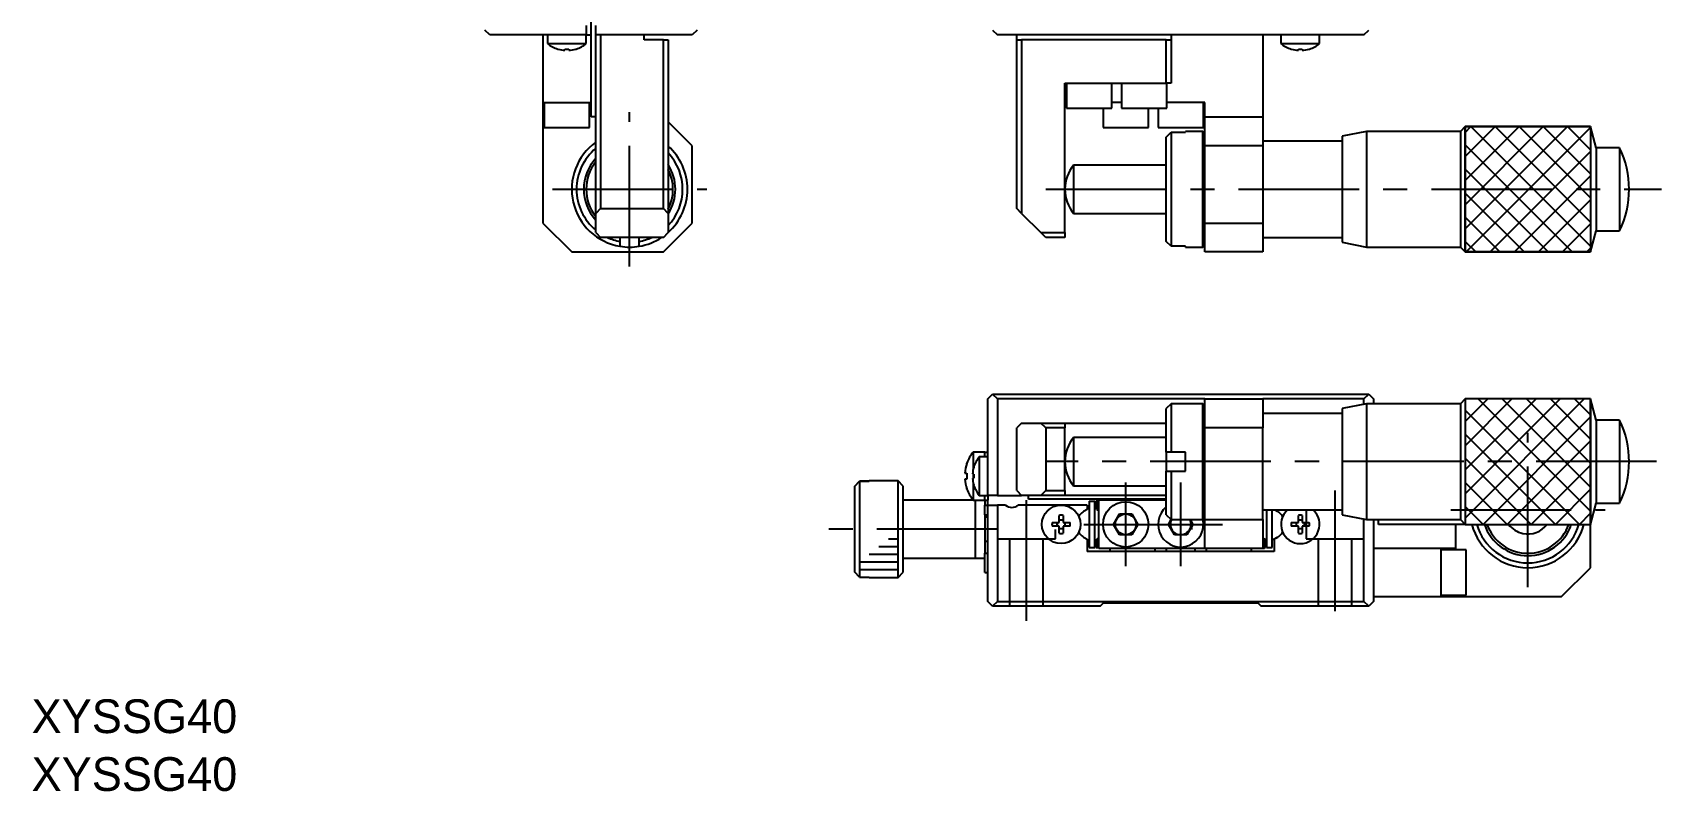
# Model space of a CAD drawing. Extents: x 137 to 440, y -15 to 176.
# Drawn here: x 137.1 to 306, y -15.2 to 63.5 of the extents above; entities that cross this region are included whole.
import ezdxf

# ---------------------------------------------------------------- set-up
doc = ezdxf.new("R2010")
doc.units = 0
doc.header["$LTSCALE"] = 10
doc.linetypes.add('CENTER', pattern=[2, 1.25, -0.25, 0.25, -0.25])
doc.linetypes.add('DASHED', pattern=[3.5, 2, -1.5])
doc.layers.get('0').update_dxf_attribs({"linetype": 'CONTINUOUS'})
doc.layers.add('CENTER', color=1, linetype='CENTER')
doc.styles.get("Standard").update_dxf_attribs({"font": 'FGP教科書体NT-M'})

msp = doc.modelspace()

# ---------------------------------------------------------------- linework, layer by layer
at = {"color": 7, "linetype": 'CONTINUOUS'}
for p, q in [((195, 63.249997), (195, 74.549997)), ((194.5, 64.249997), (194.5, 63.249997)), ((195.5, 63.249997), (195.5, 64.249997)), ((184.5, 63.249997), (184, 63.749997)), ((194.5, 63.249997), (184.5, 63.249997)), ((190, 63.249997), (190, 56.249997)), ((190.5, 63.249997), (190.5, 62.351997)), ((194.5, 63.249997), (195, 63.249997)), ((194.5, 62.351997), (194.5, 63.249997)), ((195, 56.249997), (195, 63.249997)), ((205.5, 63.249997), (195.5, 63.249997)), ((195.5, 44.749997), (195.5, 63.249997)), ((196, 63.249997), (196, 45.249997)), ((200.5, 62.749997), (200.5, 63.249997)), ((202.5, 62.749997), (200.5, 62.749997)), ((202.5, 45.249997), (202.5, 62.749997)), ((202.5, 62.749997), (203, 62.749997)), ((203, 62.749997), (203, 44.749997)), ((206, 63.749997), (205.5, 63.249997)), ((236.649997, 63.749997), (237.149997, 63.249997)), ((275.149997, 63.249997), (237.149997, 63.249997)), ((239.149997, 62.749997), (239.149997, 63.249997)), ((239.149997, 62.749997), (239.649997, 62.749997)), ((239.149997, 45.249997), (239.149997, 62.749997)), ((254.649997, 62.749997), (239.649997, 62.749997)), ((239.649997, 62.749997), (239.649997, 44.749997)), ((254.649997, 58.249997), (254.649997, 62.749997)), ((254.649997, 62.749997), (255.149997, 62.749997)), ((255.149997, 63.249997), (255.149997, 62.749997)), ((255.149997, 62.749997), (255.149997, 58.249997)), ((264.649997, 63.249997), (264.649997, 54.749997)), ((266.549997, 63.249997), (266.549997, 62.351997)), ((270.549997, 62.351997), (270.549997, 63.249997)), ((275.149997, 63.249997), (275.649997, 63.749997)), ((190.5, 62.351997), (194.5, 62.351997)), ((191.55, 61.794264), (191.571291, 61.794264)), ((192.3, 61.794264), (192.7, 61.794264)), ((192.3, 61.662521), (192.3, 61.794264)), ((192.7, 61.794264), (192.7, 61.662521)), ((193.428709, 61.794264), (193.45, 61.794264)), ((266.549997, 62.351997), (268.549997, 62.351997)), ((267.599997, 61.794264), (267.621288, 61.794264)), ((268.349997, 61.794264), (268.749997, 61.794264)), ((268.349997, 61.662521), (268.349997, 61.794264)), ((268.549997, 62.351997), (270.549997, 62.351997)), ((268.749997, 61.794264), (268.749997, 61.662521)), ((269.478705, 61.794264), (269.499997, 61.794264)), ((244.149997, 58.249997), (254.649997, 58.249997)), ((244.149997, 42.749997), (244.149997, 58.249997)), ((244.299997, 58.249997), (244.299997, 55.649997)), ((248.999997, 55.649997), (248.999997, 58.249997)), ((249.999997, 58.249997), (249.999997, 55.649997)), ((255.149997, 58.249997), (254.649997, 58.249997)), ((254.699997, 55.649997), (254.699997, 58.249997)), ((190, 56.249997), (195, 56.249997)), ((190, 56.249997), (190, 43.749997)), ((190.15, 56.249997), (190.15, 53.649997)), ((194.85, 53.649997), (194.85, 56.249997)), ((195, 54.749997), (195, 56.249997)), ((249.999997, 56.249997), (248.999997, 56.249997)), ((258.649997, 56.249997), (254.699997, 56.249997)), ((258.499997, 53.649997), (258.499997, 56.249997)), ((258.649997, 54.749997), (258.649997, 56.249997)), ((195.5, 54.749997), (195, 54.749997)), ((205.5, 51.749997), (203, 54.249997)), ((244.299997, 55.649997), (246.649996, 55.649997)), ((246.649996, 55.649997), (248.999997, 55.649997)), ((248.099997, 55.649997), (248.099997, 53.649997)), ((249.999997, 55.649997), (252.349996, 55.649997)), ((252.349996, 55.649997), (254.699997, 55.649997)), ((252.799997, 53.649997), (252.799997, 55.649997)), ((253.799997, 55.649997), (253.799997, 53.649997)), ((258.649997, 54.749997), (264.649997, 54.749997)), ((258.649997, 51.749997), (258.649997, 54.749997)), ((264.649997, 54.749997), (264.649997, 51.749997)), ((190.15, 53.649997), (194.85, 53.649997)), ((248.099997, 53.649997), (250.449995, 53.649997)), ((250.449995, 53.649997), (252.799997, 53.649997)), ((253.799997, 53.649997), (256.149995, 53.649997)), ((254.649997, 52.658321), (255.149997, 53.166074)), ((254.649997, 41.841668), (254.649997, 52.658321)), ((255.149997, 53.166074), (255.149997, 41.333915)), ((255.149997, 53.166074), (256.649997, 53.166074)), ((256.149995, 53.649997), (258.499997, 53.649997)), ((258.449997, 53.249997), (256.649997, 53.249997)), ((256.649997, 53.166074), (256.649997, 53.249997)), ((258.449997, 41.249997), (258.449997, 53.249997)), ((258.649997, 53.049997), (258.449997, 53.249997)), ((275.399995, 53.249993), (272.899996, 52.749994)), ((272.899996, 52.749994), (272.899996, 47.371829)), ((275.399995, 53.249993), (275.399995, 47.382905)), ((285.15, 53.249993), (275.399995, 53.249993)), ((285.650002, 53.749996), (285.15, 53.249993)), ((285.15, 53.249993), (285.15, 47.382905)), ((285.650002, 53.749996), (285.650002, 47.393981)), ((298.650003, 53.749996), (285.650002, 53.749996)), ((285.650002, 40.749998), (285.650002, 53.749996)), ((285.650002, 53.749996), (298.650003, 53.749996)), ((298.650003, 53.749996), (298.650003, 47.393981)), ((299.239491, 51.549997), (298.650003, 53.749996)), ((298.650003, 53.749996), (298.650003, 40.749998)), ((205.5, 43.749997), (205.5, 51.749997)), ((264.649997, 51.749997), (258.649997, 51.749997)), ((258.649997, 43.749997), (258.649997, 51.749997)), ((272.899996, 52.249997), (264.649996, 52.249997)), ((264.649997, 51.749997), (264.649997, 43.749997)), ((299.239491, 51.549997), (299.239491, 47.345248)), ((301.650002, 51.549997), (299.239491, 51.549997)), ((301.650002, 51.549997), (301.650002, 47.345248)), ((245.027505, 49.749993), (245.027505, 47.305375)), ((254.649996, 49.749993), (245.027505, 49.749993)), ((245.027505, 47.305375), (245.027505, 44.750001)), ((272.899996, 47.371829), (272.899996, 41.75)), ((275.399995, 47.382905), (275.399995, 41.250001)), ((285.15, 47.382905), (285.15, 41.250001)), ((285.650002, 47.393981), (285.650002, 40.749998)), ((298.650003, 47.393981), (298.650003, 40.749998)), ((299.239491, 47.345248), (299.239491, 42.949997)), ((301.650002, 47.345248), (301.650002, 42.949997)), ((196, 45.249997), (195.5, 44.749997)), ((195.5, 42.749997), (195.5, 44.749997)), ((196, 45.249997), (202.5, 45.249997)), ((203, 44.749997), (202.5, 45.249997)), ((203, 44.749997), (203, 42.749997)), ((239.649997, 44.749997), (239.149997, 45.249997)), ((239.649997, 44.749997), (241.649997, 42.749997)), ((245.027505, 44.750001), (254.649996, 44.750001)), ((190, 43.749997), (193, 40.749997)), ((195.5, 42.749997), (196, 42.249997)), ((202.5, 42.249997), (196, 42.249997)), ((197.99999, 42.249997), (197.999989, 41.841672)), ((199.999989, 41.841668), (199.99999, 42.249997)), ((202.5, 40.749997), (205.5, 43.749997)), ((202.5, 42.249997), (203, 42.749997)), ((241.649997, 42.749997), (244.149997, 42.749997)), ((242.149997, 42.249997), (241.649997, 42.749997)), ((244.149997, 42.249997), (242.149997, 42.249997)), ((244.149997, 42.749997), (244.149997, 42.249997)), ((258.649997, 43.749997), (264.649997, 43.749997)), ((258.649997, 40.749997), (258.649997, 43.749997)), ((264.649996, 42.249997), (272.899996, 42.249997)), ((264.649997, 43.749997), (264.649997, 40.749997)), ((298.650003, 40.749998), (299.239491, 42.949997)), ((299.239491, 42.949997), (301.650002, 42.949997)), ((193, 40.749997), (202.5, 40.749997)), ((197.999989, 41.841672), (197.999988, 41.333919)), ((199.999988, 41.333915), (199.999989, 41.841668)), ((255.149997, 41.333915), (254.649997, 41.841668)), ((256.649997, 41.333915), (255.149997, 41.333915)), ((256.649997, 41.249997), (256.649997, 41.333915)), ((256.649997, 41.249997), (258.449997, 41.249997)), ((258.449997, 41.249997), (258.649997, 41.449997)), ((264.649997, 40.749997), (258.649997, 40.749997)), ((272.899996, 41.75), (275.399995, 41.250001)), ((275.399995, 41.250001), (285.15, 41.250001)), ((285.15, 41.250001), (285.650002, 40.749998)), ((285.650002, 40.749998), (298.650003, 40.749998)), ((298.650003, 40.749998), (285.650002, 40.749998)), ((236.149997, 25.5), (236.649997, 26)), ((236.149997, 15.5), (236.149997, 25.5)), ((236.649997, 26), (237.149997, 25.5)), ((236.649997, 26), (275.649997, 26)), ((258.649997, 25.5), (237.149997, 25.5)), ((237.149997, 25.5), (237.149997, 15.5)), ((258.649997, 22.5), (258.649997, 25.5)), ((258.649997, 25.5), (264.649997, 25.5)), ((275.149997, 25.5), (264.649997, 25.5)), ((264.649997, 25.5), (264.649997, 22.5)), ((275.149997, 25.5), (275.649997, 26)), ((275.149997, 24.949996), (275.149997, 25.5)), ((275.649997, 26), (276.149997, 25.5)), ((276.149997, 25.5), (276.149997, 24.999996)), ((285.650002, 25.499999), (285.15, 24.999996)), ((285.649682, 25.401249), (285.649671, 25.278516)), ((285.649692, 25.475264), (285.649682, 25.401249)), ((285.649703, 25.499998), (285.649692, 25.475264)), ((298.649704, 25.499998), (285.649703, 25.499998)), ((298.650003, 25.499999), (285.650002, 25.499999)), ((285.650002, 25.499999), (285.650002, 12.500001)), ((298.649675, 25.320402), (298.649685, 25.419972)), ((298.649685, 25.419972), (298.649695, 25.479961)), ((298.649695, 25.479961), (298.649704, 25.499998)), ((299.239491, 23.3), (298.650003, 25.499999)), ((298.650003, 25.499999), (298.650003, 12.500001)), ((255.149997, 25), (254.649997, 24.5)), ((254.649997, 19.999989), (254.649997, 24.5)), ((258.449997, 25), (255.149997, 25)), ((255.149997, 25), (255.149997, 19.999988)), ((258.649997, 24.8), (258.449997, 25)), ((258.449997, 13), (258.449997, 25)), ((272.899996, 24), (264.649996, 24)), ((275.399995, 24.999996), (272.899996, 24.499997)), ((272.899996, 24.499997), (272.899996, 13.500003)), ((285.15, 24.999996), (275.399995, 24.999996)), ((275.399995, 24.999996), (275.399995, 13.000004)), ((285.15, 24.999996), (285.15, 13.000004)), ((285.649624, 23.979287), (285.649616, 23.596193)), ((285.649632, 24.324487), (285.649624, 23.979287)), ((285.649641, 24.629164), (285.649632, 24.324487)), ((285.649651, 24.890999), (285.649641, 24.629164)), ((285.649661, 25.108), (285.649651, 24.890999)), ((285.649671, 25.278516), (285.649661, 25.108)), ((298.649617, 23.596187), (298.649624, 23.942633)), ((298.649624, 23.942633), (298.649632, 24.258605)), ((298.649632, 24.258605), (298.64964, 24.542156)), ((298.64964, 24.542156), (298.649648, 24.791538)), ((298.649648, 24.791538), (298.649657, 25.005214)), ((298.649657, 25.005214), (298.649666, 25.181865)), ((298.649666, 25.181865), (298.649675, 25.320402)), ((239.649997, 23), (239.149997, 22.5)), ((239.149997, 16.200005), (239.149997, 22.5)), ((239.649997, 23), (241.649997, 23)), ((241.649997, 23), (244.149997, 23)), ((242.149997, 22.5), (241.649997, 23)), ((244.149997, 22.5), (242.149997, 22.5)), ((242.149997, 22.5), (242.149997, 16)), ((244.149997, 23), (244.149997, 22.5)), ((244.149997, 23), (254.649997, 23)), ((244.149997, 16), (244.149997, 22.5)), ((264.649997, 22.5), (258.649997, 22.5)), ((258.649997, 13), (258.649997, 22.5)), ((264.649997, 13), (264.649997, 22.5)), ((285.649596, 22.249999), (285.649591, 21.747018)), ((285.649602, 22.728246), (285.649596, 22.249999)), ((285.649609, 23.178118), (285.649602, 22.728246)), ((285.649616, 23.596193), (285.649609, 23.178118)), ((298.649594, 21.950927), (298.649599, 22.39623)), ((298.649599, 22.39623), (298.649604, 22.820595)), ((298.649604, 22.820595), (298.64961, 23.221404)), ((298.64961, 23.221404), (298.649617, 23.596187)), ((301.650002, 23.3), (299.239491, 23.3)), ((299.239491, 23.3), (299.239491, 14.7)), ((301.650002, 23.3), (301.650002, 14.7)), ((254.649996, 21.499996), (245.027505, 21.499996)), ((245.027505, 21.499996), (245.027505, 16.500004)), ((285.649584, 20.682323), (285.649582, 20.128712)), ((285.649587, 21.22313), (285.649584, 20.682323)), ((285.649591, 21.747018), (285.649587, 21.22313)), ((298.649582, 20.016809), (298.649584, 20.517381)), ((298.649584, 20.517381), (298.649587, 21.008597)), ((298.649587, 21.008597), (298.64959, 21.48743)), ((298.64959, 21.48743), (298.649594, 21.950927)), ((233.984803, 18.85), (233.984797, 18.816245)), ((233.984808, 18.816245), (233.984803, 18.85)), ((234.627606, 20), (234.62756, 18.171112)), ((235.849997, 20), (234.627606, 20)), ((236.149997, 19.5), (235.251997, 19.5)), ((235.251997, 19.5), (235.251997, 15.5)), ((235.849997, 19.5), (235.849997, 20)), ((235.849997, 20), (236.149997, 20)), ((254.649996, 20.000009), (254.649996, 19.105219)), ((254.649996, 19.105219), (254.649996, 17.999989)), ((255.149997, 19.999988), (254.649997, 19.999989)), ((256.649997, 19.999988), (255.149997, 19.999988)), ((256.649997, 17.999988), (256.649997, 19.999988)), ((285.649582, 20.128712), (285.64958, 19.566512)), ((285.64958, 19.566512), (285.64958, 18.999999)), ((285.64958, 18.999999), (285.64958, 18.433487)), ((298.649581, 19.509968), (298.649582, 20.016809)), ((298.649581, 18.999983), (298.649581, 19.509968)), ((298.649581, 18.489998), (298.649581, 18.999983)), ((222.349997, 16.472125), (222.849997, 16.974927)), ((222.849997, 16.974948), (223.849997, 16.974948)), ((222.849997, 16.974927), (222.849997, 7.025052)), ((223.849997, 16.974927), (222.849997, 16.974927)), ((226.849997, 17), (223.849997, 17)), ((223.849997, 17), (223.849997, 16.974927)), ((227.349997, 16.5), (226.849997, 17)), ((226.849997, 7), (226.849997, 17)), ((233.772663, 17.8), (233.984778, 17.8)), ((233.984778, 17.2), (233.772663, 17.2)), ((233.984778, 17.8), (233.984778, 17.2)), ((234.562521, 17.7), (234.694264, 17.7)), ((234.694264, 17.3), (234.562521, 17.3)), ((234.627558, 17.7), (234.627558, 17.3)), ((234.694264, 18.45), (234.694264, 18.428709)), ((234.694264, 17.7), (234.694264, 17.3)), ((254.649997, 17.999989), (255.149997, 17.999988)), ((254.649997, 13.5), (254.649997, 17.999989)), ((255.149997, 17.999988), (256.649997, 17.999988)), ((255.149997, 17.999988), (255.149997, 13)), ((285.64958, 18.433487), (285.649582, 17.871286)), ((285.649582, 17.871286), (285.649584, 17.317676)), ((285.649584, 17.317676), (285.649587, 16.776869)), ((298.649582, 17.983158), (298.649581, 18.489998)), ((298.649584, 17.482587), (298.649582, 17.983158)), ((298.649587, 16.991371), (298.649584, 17.482587)), ((298.64959, 16.512539), (298.649587, 16.991371)), ((222.349997, 7.527853), (222.349997, 16.472125)), ((227.349997, 16.5), (227.349997, 7.5)), ((233.984797, 16.183755), (233.984803, 16.15)), ((233.984803, 16.15), (233.984808, 16.183755)), ((234.62756, 16.828888), (234.627606, 15)), ((234.694264, 16.571291), (234.694264, 16.55)), ((235.251997, 15.5), (236.149997, 15.5)), ((235.849997, 15), (235.849997, 15.5)), ((237.149997, 15.5), (236.149997, 15.5)), ((236.149997, 15.5), (236.149997, 15)), ((237.149997, 15.5), (239.649997, 15.5)), ((239.149997, 16), (239.149997, 16.200005)), ((239.149997, 16), (239.649997, 15.5)), ((241.649997, 15.5), (239.649997, 15.5)), ((240.349997, 15.1), (240.349997, 15.5)), ((241.649997, 15.5), (242.149997, 16)), ((244.149997, 15.5), (241.649997, 15.5)), ((242.149997, 16), (244.149997, 16)), ((244.149997, 16), (244.149997, 15.5)), ((254.649997, 15.5), (244.149997, 15.5)), ((245.027505, 16.500004), (254.649996, 16.500004)), ((285.649587, 16.776869), (285.649591, 16.252981)), ((285.649591, 16.252981), (285.649596, 15.75)), ((285.649596, 15.75), (285.649602, 15.271753)), ((285.649602, 15.271753), (285.649609, 14.82188)), ((298.649594, 16.049043), (298.64959, 16.512539)), ((298.649599, 15.603741), (298.649594, 16.049043)), ((298.649604, 15.179378), (298.649599, 15.603741)), ((234.627606, 15), (227.349997, 15)), ((234.627606, 15), (235.849997, 15)), ((234.849997, 15), (234.849997, 9)), ((234.849997, 15), (234.849997, 9)), ((235.849997, 15), (235.849997, 14.5)), ((235.849997, 13.5), (235.849997, 14.5)), ((235.849997, 14.5), (236.149997, 14.5)), ((236.149997, 14.5), (236.149997, 15)), ((236.149997, 14.5), (237.149997, 14.5)), ((236.149997, 4.5), (236.149997, 14.5)), ((237.149997, 14.5), (237.149997, 4.5)), ((237.988559, 14.5), (237.149997, 14.5)), ((243.749997, 14.5), (239.311434, 14.5)), ((254.649996, 15.1), (240.349997, 15.1)), ((246.449997, 14.5), (243.749997, 14.5)), ((246.449997, 14.044412), (246.156247, 13.874815)), ((246.449997, 14.5), (246.449997, 14.044412)), ((246.649997, 14.9), (247.249997, 14.9)), ((246.649997, 14.9), (247.249997, 14.9)), ((246.649997, 14.9), (246.649997, 10.1)), ((247.249997, 10.1), (247.249997, 14.9)), ((247.449997, 14.044412), (247.449997, 15)), ((247.449997, 15), (247.649997, 15)), ((247.449997, 14.044412), (247.649997, 13.928942)), ((247.649997, 10), (247.649997, 15)), ((249.849997, 15), (247.649997, 15)), ((249.179826, 12.499999), (249.814911, 13.6)), ((249.814911, 13.6), (251.085081, 13.6)), ((252.449997, 15), (249.849997, 15)), ((251.085081, 13.6), (251.720167, 12.500001)), ((254.649996, 15), (252.449997, 15)), ((264.649996, 14), (272.899996, 14)), ((264.649997, 13.928942), (264.773073, 14)), ((265.049997, 14), (265.049997, 10.1)), ((265.649997, 10.1), (265.649997, 14)), ((265.92692, 14), (266.143747, 13.874815)), ((285.649609, 14.82188), (285.649616, 14.403806)), ((285.649616, 14.403806), (285.649624, 14.020711)), ((285.649624, 14.020711), (285.649632, 13.675512)), ((285.649632, 13.675512), (285.649641, 13.370835)), ((298.64961, 14.77857), (298.649604, 15.179378)), ((298.649617, 14.403789), (298.64961, 14.77857)), ((298.649624, 14.057345), (298.649617, 14.403789)), ((298.649632, 13.741374), (298.649624, 14.057345)), ((298.64964, 13.457825), (298.649632, 13.741374)), ((298.650003, 12.500001), (299.239491, 14.7)), ((299.239491, 14.7), (301.650002, 14.7)), ((235.849997, 13.5), (235.849997, 9.5)), ((242.821288, 12.7), (243.549997, 12.7)), ((243.549997, 12.3), (242.821288, 12.3)), ((243.549997, 12.7), (243.549997, 13.428709)), ((243.549997, 11.571291), (243.549997, 12.3)), ((243.949997, 13.428709), (243.949997, 12.7)), ((243.949997, 12.7), (244.678705, 12.7)), ((243.949997, 12.3), (243.949997, 11.571291)), ((244.678705, 12.3), (243.949997, 12.3)), ((249.814912, 11.4), (249.179826, 12.499999)), ((251.720167, 12.500001), (251.085082, 11.4)), ((254.649997, 13.5), (255.149997, 13)), ((254.879826, 12.499999), (255.168501, 13)), ((255.514912, 11.4), (254.879826, 12.499999)), ((255.149997, 13), (258.449997, 13)), ((257.420167, 12.500001), (256.785082, 11.4)), ((257.131492, 13), (257.420167, 12.500001)), ((258.449997, 13), (258.649997, 13.2)), ((258.649997, 13), (264.649997, 13)), ((258.649997, 10), (258.649997, 13)), ((264.649997, 13), (264.649997, 10)), ((267.621288, 12.7), (268.349997, 12.7)), ((268.349997, 12.3), (267.621288, 12.3)), ((268.349997, 12.7), (268.349997, 13.428709)), ((268.349997, 11.571291), (268.349997, 12.3)), ((268.749997, 13.428709), (268.749997, 12.7)), ((268.749997, 12.7), (269.478705, 12.7)), ((268.749997, 12.3), (268.749997, 11.571291)), ((269.478705, 12.3), (268.749997, 12.3)), ((272.899996, 13.500003), (275.399995, 13.000004)), ((275.149997, 4.5), (275.149997, 13.050004)), ((275.399995, 13.000004), (285.15, 13.000004)), ((276.149997, 13.000004), (276.149997, 4.5)), ((276.649997, 12.5), (276.649997, 13)), ((285.650002, 12.500001), (276.649997, 12.5)), ((284.649997, 12.5), (284.649997, 10)), ((285.15, 13.000004), (285.650002, 12.500001)), ((285.649641, 13.370835), (285.649651, 13.109)), ((285.649651, 13.109), (285.649661, 12.891998)), ((285.649661, 12.891998), (285.649671, 12.721482)), ((285.649671, 12.721482), (285.649682, 12.59875)), ((285.649682, 12.59875), (285.649692, 12.524735)), ((285.649692, 12.524735), (285.649703, 12.5)), ((285.649703, 12.5), (298.649705, 12.5)), ((285.650002, 12.500001), (298.650003, 12.500001)), ((298.649648, 13.208445), (298.64964, 13.457825)), ((298.649657, 12.994772), (298.649648, 13.208445)), ((298.649666, 12.818124), (298.649657, 12.994772)), ((298.649675, 12.679589), (298.649666, 12.818124)), ((298.649685, 12.580021), (298.649675, 12.679589)), ((298.649694, 12.520035), (298.649685, 12.580021)), ((298.649704, 12.5), (298.649694, 12.520035)), ((298.649997, 8), (298.65, 12.500001)), ((246.156247, 11.125185), (246.449997, 10.955588)), ((246.449997, 10.955588), (246.449997, 9.7)), ((247.649997, 11.071058), (247.449997, 10.955588)), ((247.449997, 10), (247.449997, 10.955588)), ((251.085082, 11.4), (249.814912, 11.4)), ((256.785082, 11.4), (255.514912, 11.4)), ((264.849997, 10.955588), (264.649997, 11.071058)), ((264.849997, 10.955588), (264.849997, 10)), ((266.143747, 11.125185), (265.849997, 10.955588)), ((265.849997, 10.955588), (265.849997, 9.7)), ((227.349997, 9), (234.849997, 9)), ((234.849997, 9), (235.849997, 9)), ((235.849997, 7.5), (235.849997, 9.5)), ((265.849997, 9.7), (246.449997, 9.7)), ((246.649997, 10.1), (247.249997, 10.1)), ((258.649997, 10), (247.649997, 10)), ((248.799997, 10), (248.799997, 9.7)), ((253.499997, 9.7), (253.499997, 10)), ((254.649997, 10), (254.649997, 9.7)), ((257.649997, 9.7), (257.649997, 10)), ((264.649997, 10), (258.649997, 10)), ((258.799997, 10), (258.799997, 9.7)), ((263.499997, 9.7), (263.499997, 10)), ((264.849997, 10), (264.649997, 10)), ((265.049997, 10.1), (265.649997, 10.1)), ((283.149997, 10), (276.149997, 10)), ((284.649997, 10), (283.149997, 10)), ((283.149997, 5), (283.149997, 10)), ((285.749997, 9.85), (283.149997, 9.85)), ((285.749997, 7.499984), (285.749997, 9.85)), ((222.849997, 7.025052), (222.349997, 7.527853)), ((222.849997, 7.025052), (223.849997, 7.025052)), ((223.849997, 7.025052), (223.849997, 7)), ((223.849997, 7), (226.849997, 7)), ((226.849997, 7), (227.349997, 7.5)), ((235.849997, 7.5), (236.149997, 7.5)), ((285.749997, 5.15), (285.749997, 7.499984)), ((295.649997, 5), (298.649997, 8)), ((283.149997, 5.15), (285.749997, 5.15)), ((236.649997, 4), (236.149997, 4.5)), ((237.149997, 4.5), (236.649997, 4)), ((247.799997, 4), (236.649997, 4)), ((237.149997, 4.5), (275.149997, 4.5)), ((247.799997, 4), (248.149997, 4.35)), ((248.149997, 4.35), (254.850002, 4.35)), ((254.850002, 4.35), (257.449991, 4.35)), ((257.449991, 4.35), (264.149997, 4.35)), ((264.149997, 4.35), (264.499997, 4)), ((275.649997, 4), (264.499997, 4)), ((275.649997, 4), (275.149997, 4.5)), ((276.149997, 4.5), (275.649997, 4)), ((276.149997, 5), (283.149997, 5)), ((283.149997, 5), (295.649997, 5))]:
    msp.add_line(p, q, dxfattribs=at)
at = {"color": 3, "linetype": 'CONTINUOUS'}
for p, q in [((285.650002, 53.150002), (286.249996, 53.749996)), ((285.650002, 50.650002), (288.749996, 53.749996)), ((285.650002, 48.150002), (291.249996, 53.749996)), ((285.650002, 45.650002), (293.749996, 53.749996)), ((285.650002, 43.150002), (296.249996, 53.749996)), ((285.749998, 40.749998), (298.650003, 53.650003)), ((286.250004, 53.749996), (298.650003, 41.349997)), ((288.750004, 53.749996), (298.650003, 43.849997)), ((291.250004, 53.749996), (298.650003, 46.349997)), ((293.750004, 53.749996), (298.650003, 48.849997)), ((296.250004, 53.749996), (298.650003, 51.349997)), ((285.650002, 51.849998), (296.750002, 40.749998)), ((288.249998, 40.749998), (298.650003, 51.150003)), ((285.650002, 49.349998), (294.250002, 40.749998)), ((290.749998, 40.749998), (298.650003, 48.650003)), ((285.650002, 46.849998), (291.750002, 40.749998)), ((293.249998, 40.749998), (298.650003, 46.150003)), ((285.650002, 44.349998), (289.250002, 40.749998)), ((295.749998, 40.749998), (298.650003, 43.650003)), ((285.650002, 41.849998), (286.750002, 40.749998)), ((298.249998, 40.749998), (298.650003, 41.150003)), ((285.649581, 18.149581), (292.999998, 25.499998)), ((285.649584, 20.649584), (290.499998, 25.499998)), ((285.649597, 15.649597), (295.499998, 25.499998)), ((285.649608, 23.149608), (287.999998, 25.499998)), ((285.649649, 13.149649), (297.999998, 25.499998)), ((287.000002, 25.499998), (298.649629, 13.850371)), ((289.500002, 25.499998), (298.649591, 16.350409)), ((292.000002, 25.499998), (298.649581, 18.850419)), ((294.500002, 25.499998), (298.649589, 21.350411)), ((297.000002, 25.499998), (298.649622, 23.850378)), ((285.649633, 24.350367), (297.5, 12.5)), ((287.5, 12.5), (298.649618, 23.649618)), ((285.649592, 21.850408), (295, 12.5)), ((290, 12.5), (298.649588, 21.149588)), ((285.64958, 19.35042), (292.5, 12.5)), ((292.5, 12.5), (298.649581, 18.649581)), ((285.649587, 16.850413), (290, 12.5)), ((295, 12.5), (298.649593, 16.149593)), ((235.849997, 15), (236.149997, 15)), ((285.649617, 14.350383), (287.5, 12.5)), ((297.5, 12.5), (298.649634, 13.649634)), ((235.849997, 13.5), (236.149997, 13.5)), ((236.149977, 13.25), (235.849997, 13.25)), ((224.850377, 10.2), (226.850381, 10.2)), ((225.850379, 11), (226.850381, 11)), ((235.849997, 10.75), (236.149977, 10.75)), ((222.849997, 8.6), (226.849997, 8.6)), ((223.850187, 9.4), (226.849997, 9.4)), ((235.849997, 9.5), (236.149997, 9.5)), ((222.849997, 7.8), (226.849997, 7.8))]:
    msp.add_line(p, q, dxfattribs=at)
at = {"color": 3, "linetype": 'DASHED'}
for p, q in [((269.149997, 14), (269.149997, 11)), ((243.149997, 11), (243.149997, 11.97085)), ((257.28975, 11.951591), (257.28975, 12.398338)), ((237.149997, 11), (243.149997, 11)), ((238.399997, 11), (238.399997, 4)), ((241.899997, 4), (241.899997, 11)), ((269.149997, 11), (275.149997, 11)), ((270.399997, 11), (270.399997, 4)), ((273.899997, 4), (273.899997, 11))]:
    msp.add_line(p, q, dxfattribs=at)
at = {"color": 7, "linetype": 'CONTINUOUS'}
for centre, radius in [((243.749997, 12.5), 2), ((250.449997, 12.5), 2.35)]:
    msp.add_circle(centre, radius, dxfattribs=at)
at = {"color": 3, "linetype": 'CONTINUOUS'}
msp.add_circle((250.449997, 12.5), 1.075, dxfattribs=at)
at = {"color": 7, "linetype": 'CONTINUOUS'}
for centre, radius, start, end in [((192.5, 64.849997), 3.2, 231.317813, 252.729995), ((192.5, 64.849997), 3.193744, 253.094742, 266.40965), ((192.5, 64.849997), 3.193744, 273.59035, 286.905258), ((192.5, 64.849997), 3.2, 287.270005, 308.682187), ((268.549997, 64.849997), 3.2, 231.317813, 252.729995), ((268.549997, 64.849997), 3.193744, 253.094742, 266.40965), ((268.549997, 64.849997), 3.193744, 273.59035, 286.905258), ((268.549997, 64.849997), 3.2, 287.270005, 308.682187), ((199, 47.249997), 6, 125.685335, 260.40582), ((199, 47.249997), 5.5, 129.521196, 230.478804), ((199, 47.249997), 6, 311.810315, 48.189685), ((199, 47.249997), 5.5, 316.658242, 43.341758), ((292.905002, 47.249999), 9.745001, 333.816202, 26.183785), ((199, 47.249997), 4.75, 137.463102, 222.536898), ((199, 47.249997), 4.5, 141.057559, 218.942441), ((199, 47.249997), 4.75, 327.363102, 32.636898), ((199, 47.249997), 4.5, 332.733956, 27.266044), ((248.150001, 47.249999), 3.999997, 141.317827, 180), ((248.150001, 47.249999), 3.999997, 180, 218.682205), ((199, 47.249997), 5.5, 245.380023, 259.524206), ((199, 47.249997), 6, 279.593956, 303.55731), ((199, 47.249997), 5.5, 280.47557, 294.619977), ((199, 47.249997), 6, 260.40582, 279.593956), ((292.905002, 19), 9.745001, 333.816209, 26.183791), ((248.150001, 19), 3.999997, 141.317811, 180), ((237.750099, 17.5), 3.988734, 160.731797, 175.686606), ((237.750105, 17.5), 4, 141.317813, 160.275366), ((237.749997, 17.5), 3.2, 141.317813, 162.729995), ((248.150001, 19), 3.999997, 180, 218.682189), ((237.750099, 17.5), 3.988734, 184.313394, 199.268203), ((237.749997, 17.5), 3.193744, 163.094742, 176.40965), ((237.749997, 17.5), 3.193744, 183.59035, 196.905258), ((237.750105, 17.5), 4, 199.724634, 218.682187), ((237.749997, 17.5), 3.2, 197.270005, 218.682187), ((238.649997, 15.25), 1, 228.590378, 311.409622), ((247.064901, 12.385095), 1.75, 135, 148.118467), ((246.949998, 12.5), 1.5875, 134.999751, 149.566818), ((246.949997, 12.5), 1.5875, 120, 135), ((256.149997, 12.5), 2.35, 129.665013, 12.284494), ((265.349998, 12.5), 1.5875, 109.111732, 116.164224), ((265.349997, 12.5), 1.5875, 45, 60), ((265.235092, 12.385095), 1.75, 31.881533, 45), ((268.549997, 12.5), 2, 131.409622, 48.590378), ((243.749997, 12.5), 0.95, 167.846803, 192.153197), ((243.749997, 12.5), 0.435085, 152.633517, 207.366483), ((243.749997, 12.5), 0.95, 77.846803, 102.153197), ((243.749997, 12.5), 0.435085, 62.633517, 117.366483), ((243.749997, 12.5), 0.435085, 242.633517, 297.366483), ((243.749997, 12.5), 0.435085, 332.633517, 27.366483), ((243.749997, 12.5), 0.95, 347.846803, 12.153197), ((268.549997, 12.5), 0.95, 167.846803, 192.153197), ((268.549997, 12.5), 0.435085, 152.633517, 207.366483), ((268.549997, 12.5), 0.95, 77.846803, 102.153197), ((268.549997, 12.5), 0.435085, 62.633517, 117.366483), ((268.549997, 12.5), 0.435085, 242.633517, 297.366483), ((268.549997, 12.5), 0.435085, 332.633517, 27.366483), ((268.549997, 12.5), 0.95, 347.846803, 12.153197), ((292.149997, 14), 6, 194.477502, 345.522498), ((292.149997, 14), 5.5, 195.826609, 344.173391), ((292.149997, 14), 2.499996, 216.869938, 257.780524), ((292.149997, 14), 2.499996, 257.780524, 323.130062), ((243.749997, 12.5), 0.95, 257.846803, 282.153197), ((247.064901, 12.614905), 1.75, 211.881533, 225), ((246.949997, 12.5), 1.5875, 225, 240), ((265.349998, 12.5), 1.5875, 243.835776, 259.10691), ((265.349998, 12.5), 1.5875, 280.893016, 300), ((265.349997, 12.5), 1.5875, 300, 315), ((265.235092, 12.614905), 1.75, 315, 328.118467), ((268.549997, 12.5), 0.95, 257.846803, 282.153197)]:
    msp.add_arc(centre, radius, start, end, dxfattribs=at)
at = {"color": 3, "linetype": 'CONTINUOUS'}
for centre, radius, start, end in [((199, 47.249997), 4.75, 137.463102, 222.536898), ((199, 47.249997), 4.5, 141.057559, 218.942441), ((199, 47.249997), 4.75, 327.363102, 32.636898), ((199, 47.249997), 4.5, 332.733956, 27.266044), ((256.149997, 12.5), 1.075, 152.282252, 180), ((256.149997, 12.5), 1.075, 180, 27.717748), ((292.149997, 14), 4.75, 198.408467, 341.591533), ((292.149997, 14), 4.5, 199.471207, 340.528793)]:
    msp.add_arc(centre, radius, start, end, dxfattribs=at)
at = {"layer": 'CENTER', "color": 1, "linetype": 'CENTER'}
for p, q in [((199, 39.250761), (199, 55.250761)), ((191, 47.250761), (207, 47.250761)), ((242.149997, 47.249997), (306, 47.249997)), ((292.149997, 6), (292.149997, 22)), ((305.5, 18.999999), (242.149602, 18.999999)), ((240.149997, 2.5), (240.149997, 16.5)), ((250.449821, 8.15), (250.449821, 16.85)), ((256.149997, 8.15), (256.149997, 16.85)), ((272.149997, 16), (272.149997, 2.5)), ((284.149997, 14), (300.149997, 14)), ((237.149997, 12), (219.5, 12)), ((246.099821, 12.5), (254.799821, 12.5)), ((251.799997, 12.5), (260.499997, 12.5))]:
    msp.add_line(p, q, dxfattribs=at)

# ---------------------------------------------------------------- texts
at = {"color": 7}
for p in [(136.984874, -9.149174), (136.984874, -15.149174)]:
    msp.add_text('XYSSG40', height=3.5, dxfattribs=at).set_placement(p)

doc.saveas('drawing.dxf')
